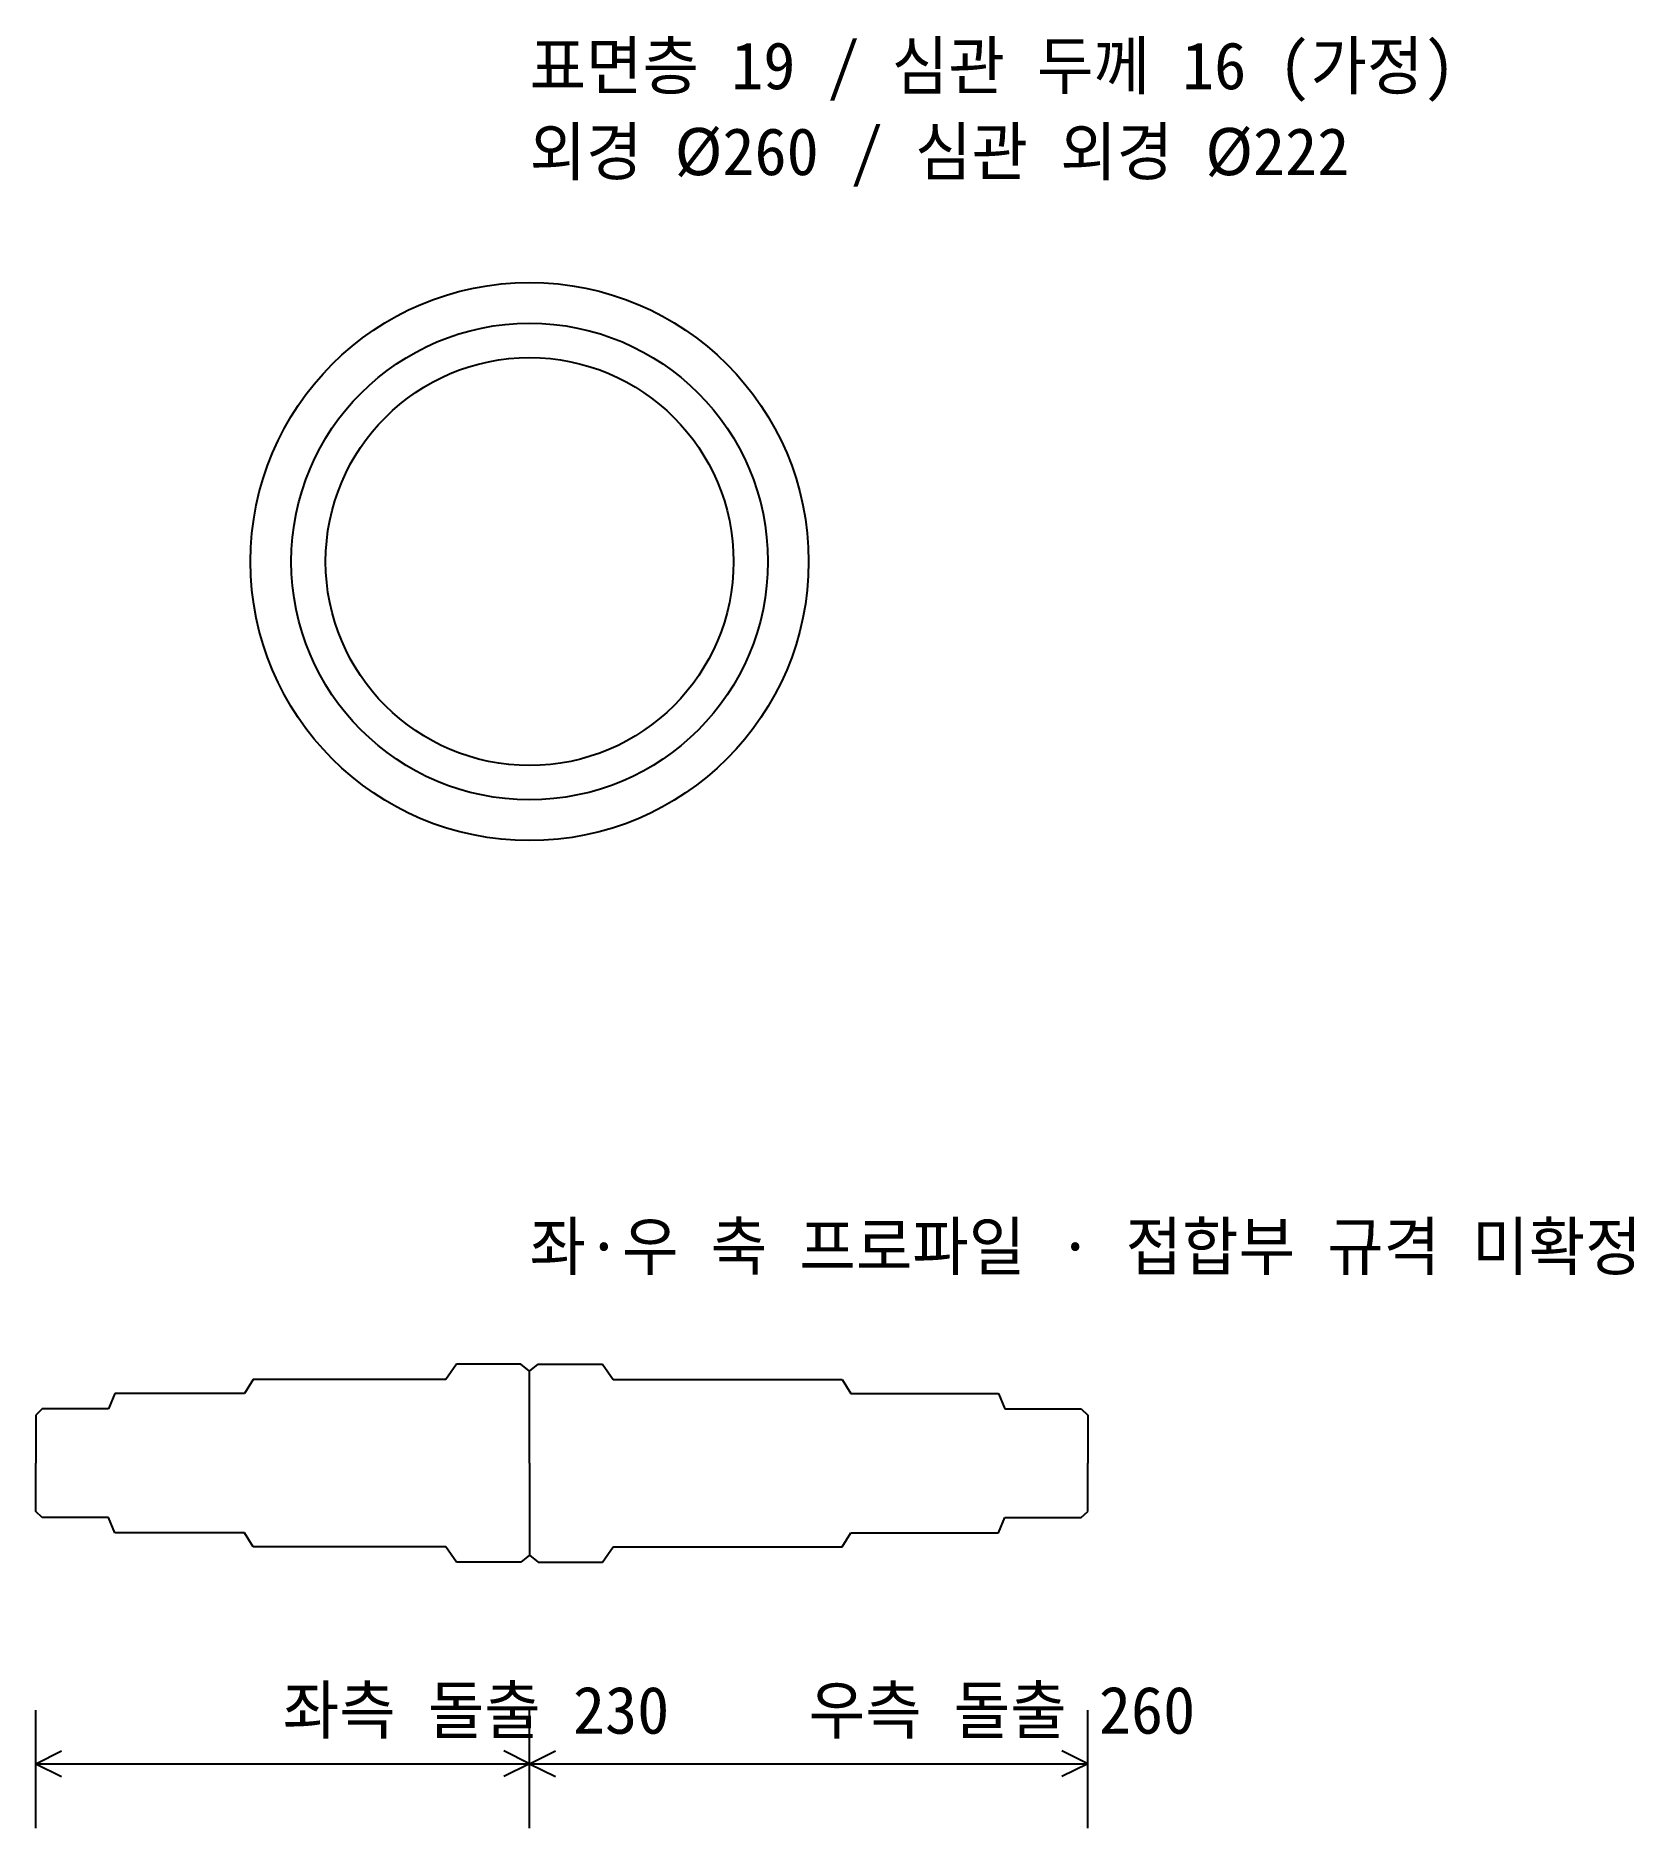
# Model space of a CAD drawing. Header units: millimetres. Extents: x -230 to 515, y -170 to 665.
import ezdxf

# ---------------------------------------------------------------- set-up
doc = ezdxf.new("R2010")
doc.units = ezdxf.units.MM

msp = doc.modelspace()

# ---------------------------------------------------------------- linework, layer by layer
at = {"layer": 'DIM'}
for p, q in [((-230, -170), (-230, -115)), ((0, -170), (0, -115)), ((0, -170), (0, -115)), ((260, -170), (260, -115)), ((-230, -140), (-218, -134)), ((-230, -140), (0, -140)), ((-230, -140), (-218, -146)), ((0, -140), (-12, -134)), ((0, -140), (-12, -146)), ((0, -140), (12, -134)), ((0, -140), (260, -140)), ((0, -140), (12, -146)), ((260, -140), (248, -134)), ((260, -140), (248, -146))]:
    msp.add_line(p, q, dxfattribs=at)
at = {"layer": 'OBJECT'}
for p, q in [((-34, 46.15), (-39, 39)), ((-4, 46.15), (-34, 46.15)), ((0, 42.9), (-4, 46.15)), ((0, 42.9), (4, 46.15)), ((0, 0), (0, 42.9)), ((0, 0), (0, 42.9)), ((4, 46.15), (34, 46.15)), ((34, 46.15), (39, 39)), ((-128.8, 39), (-132.8, 32.5)), ((-39, 39), (-128.8, 39)), ((39, 39), (145.6, 39)), ((145.6, 39), (149.6, 32.5)), ((-227, 25.35), (-230, 22.425)), ((-196.2, 25.35), (-227, 25.35)), ((-193.2, 32.5), (-196.2, 25.35)), ((-132.8, 32.5), (-193.2, 32.5)), ((149.6, 32.5), (218.4, 32.5)), ((218.4, 32.5), (221.4, 25.35)), ((221.4, 25.35), (257, 25.35)), ((257, 25.35), (260, 22.425)), ((-230, 22.425), (-230, 0)), ((260, 22.425), (260, 0)), ((-230, -22.425), (-230, 0)), ((0, 0), (0, -42.9)), ((0, 0), (0, -42.9)), ((260, -22.425), (260, 0)), ((-227, -25.35), (-230, -22.425)), ((257, -25.35), (260, -22.425)), ((-196.2, -25.35), (-227, -25.35)), ((-193.2, -32.5), (-196.2, -25.35)), ((-132.8, -32.5), (-193.2, -32.5)), ((-128.8, -39), (-132.8, -32.5)), ((145.6, -39), (149.6, -32.5)), ((149.6, -32.5), (218.4, -32.5)), ((218.4, -32.5), (221.4, -25.35)), ((221.4, -25.35), (257, -25.35)), ((-39, -39), (-128.8, -39)), ((-34, -46.15), (-39, -39)), ((34, -46.15), (39, -39)), ((39, -39), (145.6, -39)), ((-4, -46.15), (-34, -46.15)), ((0, -42.9), (-4, -46.15)), ((0, -42.9), (4, -46.15)), ((4, -46.15), (34, -46.15))]:
    msp.add_line(p, q, dxfattribs=at)
for radius in [130, 111, 95]:
    msp.add_circle((0, 420), radius, dxfattribs=at)

# ---------------------------------------------------------------- texts
at = {"layer": 'DIM'}
for s, p in [('좌측 돌출 230', (-115, -126)), ('우측 돌출 260', (130, -126))]:
    msp.add_text(s, height=22, dxfattribs=at).set_placement(p)
at = {"layer": 'TEXT'}
for s, p in [('표면층 19 / 심관 두께 16 (가정)', (0, 640)), ('외경 Ø260 / 심관 외경 Ø222', (0, 600)), ('좌·우 축 프로파일 · 접합부 규격 미확정', (0, 90))]:
    msp.add_text(s, height=22, dxfattribs=at).set_placement(p)

doc.saveas('drawing.dxf')
